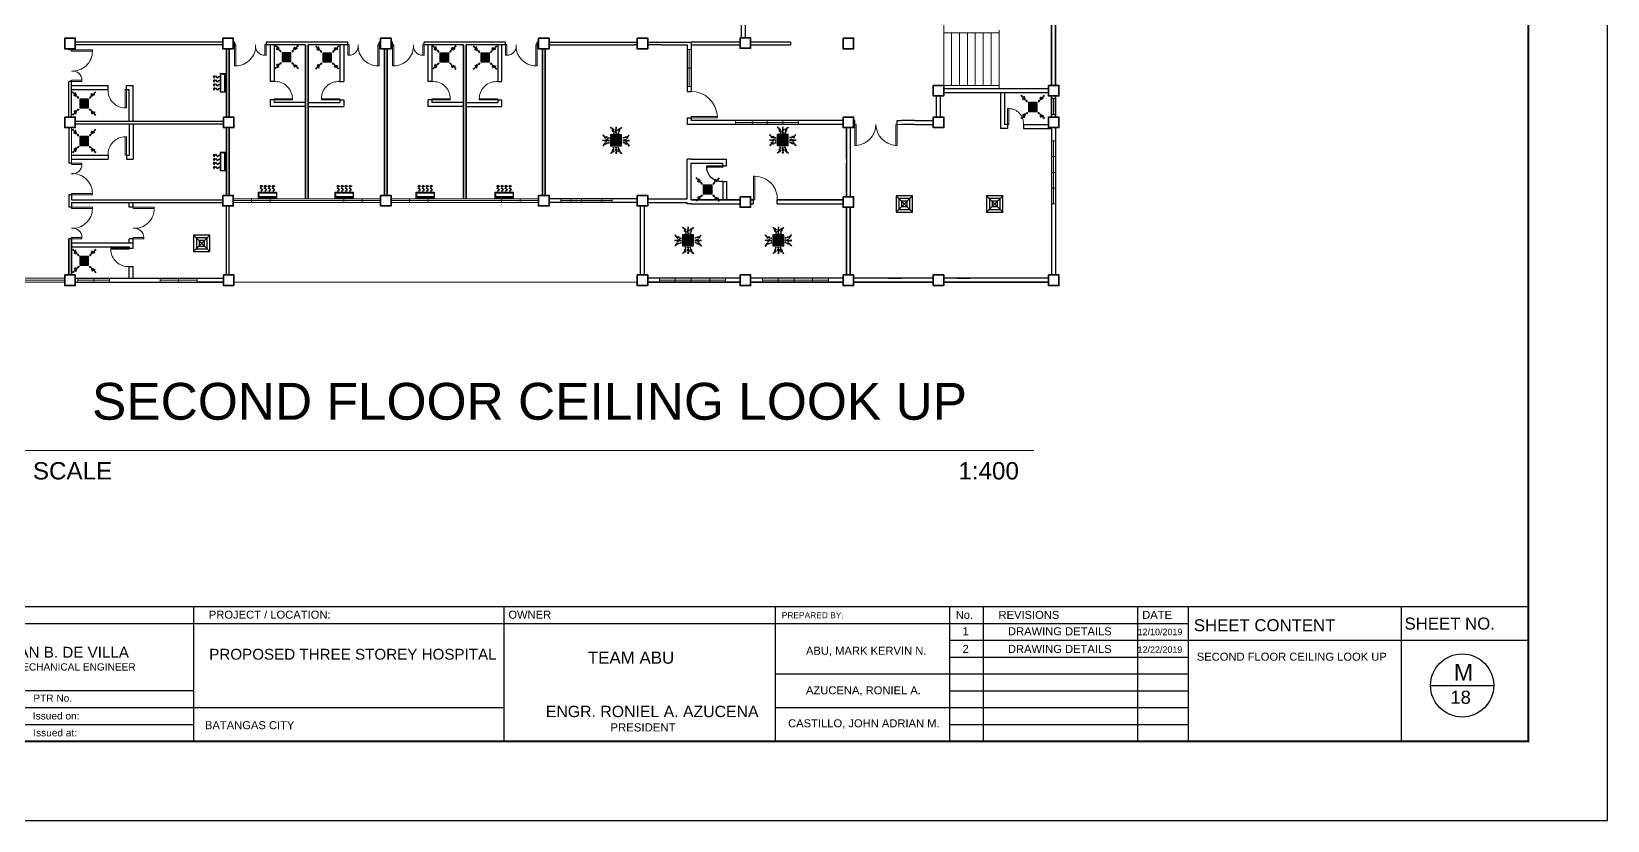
# Model space of a CAD drawing. Header units: millimetres. Extents: x 150 to 360, y 293 to 443.
# Drawn here: x 189.4 to 249.3, y 292.5 to 322.5 of the extents above; entities that cross this region are included whole.
import ezdxf

# ---------------------------------------------------------------- set-up
doc = ezdxf.new("R2010")
doc.units = ezdxf.units.MM
doc.header["$MEASUREMENT"] = 0
for name, color, linetype in [('AIR', 7, 'Continuous'), ('diffuser', 7, 'Continuous'), ('Legends', 7, 'Continuous'), ('template', 7, 'Continuous')]:
    doc.layers.add(name, color=color, linetype=linetype)
doc.styles.add('arial', font='arial.ttf')
doc.styles.get("Standard").update_dxf_attribs({"font": 'arial.ttf'})

# ---------------------------------------------------------------- blocks, each defined once
blk = doc.blocks.new('door-.60m')
at = {"color": 8, "ltscale": 0.03}
blk.add_lwpolyline([(0, 0), (0.05, 0), (0.05, 0.6), (0, 0.6)], close=True, dxfattribs=at)
blk.add_arc((0.05, 0.048), 0.552, 355.02089, 90, dxfattribs=at)
blk = doc.blocks.new('GRILL-C-IN')
at = {"layer": 'AIR', "ltscale": 3}
for p, q in [((-0.623, 0.601), (-0.674, 0.651)), ((-0.601, 0.623), (-0.651, 0.674)), ((-0.637, 0.637), (-0.3, 0.3)), ((0.637, 0.637), (0.3, 0.3)), ((0.601, 0.623), (0.651, 0.674)), ((0.623, 0.601), (0.674, 0.651)), ((-0.623, -0.601), (-0.674, -0.651)), ((-0.601, -0.623), (-0.651, -0.674)), ((-0.637, -0.637), (-0.3, -0.3)), ((0.637, -0.637), (0.3, -0.3)), ((0.601, -0.623), (0.651, -0.674)), ((0.623, -0.601), (0.674, -0.651))]:
    blk.add_line(p, q, dxfattribs=at)
at = {"layer": 'AIR'}
for p, q in [((-0.188, 0.187), (0.187, -0.188)), ((0.187, 0.187), (-0.188, -0.188))]:
    blk.add_line(p, q, dxfattribs=at)
at = {"layer": 'AIR', "ltscale": 3}
for points in [[(-0.362, 0.393), (-0.393, 0.362), (-0.3, 0.3)], [(0.393, 0.362), (0.362, 0.393), (0.3, 0.3)], [(-0.362, -0.393), (-0.393, -0.362), (-0.3, -0.3)], [(0.393, -0.362), (0.362, -0.393), (0.3, -0.3)]]:
    blk.add_lwpolyline(points, close=True, dxfattribs=at)
at = {"layer": 'AIR'}
for points in [[(-0.25, -0.25), (0.25, -0.25), (0.25, 0.25), (-0.25, 0.25)], [(-0.188, -0.188), (0.187, -0.188), (0.187, 0.187), (-0.188, 0.187)], [(-0.125, -0.125), (0.125, -0.125), (0.125, 0.125), (-0.125, 0.125)], [(-0.062, -0.062), (0.062, -0.062), (0.062, 0.062), (-0.062, 0.062)]]:
    blk.add_lwpolyline(points, close=True, dxfattribs=at)
at = {"layer": 'AIR', "ltscale": 3}
for points in [[(-0.441, 0.441), (-0.512, 0.404), (-0.432, 0.514), (-0.568, 0.43), (-0.477, 0.6), (-0.561, 0.561)], [(0.441, 0.441), (0.404, 0.512), (0.514, 0.432), (0.43, 0.568), (0.6, 0.477), (0.561, 0.561)], [(-0.441, -0.441), (-0.512, -0.404), (-0.432, -0.514), (-0.568, -0.43), (-0.477, -0.6), (-0.561, -0.561)], [(0.441, -0.441), (0.404, -0.512), (0.514, -0.432), (0.43, -0.568), (0.6, -0.477), (0.561, -0.561)]]:
    blk.add_spline(points, degree=3, dxfattribs=at)
for points in [[(-0.3, 0.3), (-0.362, 0.393), (-0.393, 0.362)], [(0.3, 0.3), (0.393, 0.362), (0.362, 0.393)], [(-0.3, -0.3), (-0.362, -0.393), (-0.393, -0.362)], [(0.3, -0.3), (0.393, -0.362), (0.362, -0.393)]]:
    blk.add_solid(points, dxfattribs=at)
blk = doc.blocks.new('AC-S-12')
at = {"layer": 'diffuser'}
for p, q in [((-0.15, 0.15), (0.15, -0.15)), ((0.15, 0.15), (-0.15, -0.15)), ((-0.15, 0.15), (-0.15, -0.15)), ((0.15, 0.15), (-0.15, 0.15)), ((-0.1, 0.1), (-0.1, -0.1)), ((0.1, 0.1), (-0.1, 0.1)), ((-0.05, 0.05), (-0.05, -0.05)), ((0.05, 0.05), (-0.05, 0.05)), ((0.05, -0.05), (0.05, 0.05)), ((0.1, -0.1), (0.1, 0.1)), ((0.15, -0.15), (0.15, 0.15)), ((-0.15, -0.15), (0.15, -0.15)), ((-0.1, -0.1), (0.1, -0.1)), ((-0.05, -0.05), (0.05, -0.05))]:
    blk.add_line(p, q, dxfattribs=at)
for points in [[(-0.358, 0.358, 0, 0.0447, 0), (-0.295, 0.295, 0, 0, 0), (-0.15, 0.15, 0, 0, 0)], [(0.358, 0.358, 0, 0.0447, 0), (0.295, 0.295, 0, 0, 0), (0.15, 0.15, 0, 0, 0)], [(-0.358, -0.358, 0, 0.0447, 0), (-0.295, -0.295, 0, 0, 0), (-0.15, -0.15, 0, 0, 0)], [(0.358, -0.358, 0, 0.0447, 0), (0.295, -0.295, 0, 0, 0), (0.15, -0.15, 0, 0, 0)]]:
    blk.add_lwpolyline(points, format="xyseb", dxfattribs=at)
blk = doc.blocks.new('fcu')
at = {"layer": 'diffuser', "xscale": 2.052644456280903, "yscale": 2.052644456280903, "zscale": 2.052644456280903}
blk.add_blockref('AC-S-12', (0, 0), dxfattribs=at)
blk = doc.blocks.new('FCU-13000P (CASSETTE SPLIT)')
at = {"layer": 'AIR', "ltscale": 3}
for p, q in [((-0.52, 0), (-1, 0)), ((-0.56, 0.19), (-0.49, 0.19)), ((-0.56, 0.16), (-0.49, 0.16)), ((-0.56, 0.02), (-0.49, 0.02)), ((-0.19, 0.56), (-0.19, 0.49)), ((-0.16, 0.56), (-0.16, 0.49)), ((-0.02, 0.56), (-0.02, 0.49)), ((0, 0.52), (0, 1)), ((0.02, 0.56), (0.02, 0.49)), ((0.16, 0.56), (0.16, 0.49)), ((0.19, 0.56), (0.19, 0.49)), ((0.56, 0.19), (0.49, 0.19)), ((0.56, 0.16), (0.49, 0.16)), ((0.56, 0.02), (0.49, 0.02)), ((0.52, 0), (1, 0)), ((-0.56, -0.02), (-0.49, -0.02)), ((-0.56, -0.16), (-0.49, -0.16)), ((-0.56, -0.19), (-0.49, -0.19)), ((-0.19, -0.56), (-0.19, -0.49)), ((-0.16, -0.56), (-0.16, -0.49)), ((-0.02, -0.56), (-0.02, -0.49)), ((0, -0.52), (0, -1)), ((0.02, -0.56), (0.02, -0.49)), ((0.16, -0.56), (0.16, -0.49)), ((0.19, -0.56), (0.19, -0.49)), ((0.56, -0.02), (0.49, -0.02)), ((0.56, -0.16), (0.49, -0.16)), ((0.56, -0.19), (0.49, -0.19))]:
    blk.add_line(p, q, dxfattribs=at)
at = {"layer": 'AIR'}
for p, q in [((0.3, -0.3), (-0.3, 0.3)), ((0.3, 0.3), (-0.3, -0.3))]:
    blk.add_line(p, q, dxfattribs=at)
at = {"layer": 'AIR', "ltscale": 3}
for points in [[(-0.89, 0.02), (-0.89, -0.02), (-1, 0)], [(-0.89, 0.34), (-0.93, 0.31), (-0.97, 0.42)], [(-0.34, 0.89), (-0.31, 0.93), (-0.42, 0.97)], [(-0.02, 0.89), (0.02, 0.89), (0, 1)], [(0.34, 0.89), (0.31, 0.93), (0.42, 0.97)], [(0.89, 0.34), (0.93, 0.31), (0.97, 0.42)], [(0.89, 0.02), (0.89, -0.02), (1, 0)], [(-0.89, -0.34), (-0.93, -0.31), (-0.97, -0.42)], [(-0.34, -0.89), (-0.31, -0.93), (-0.42, -0.97)], [(-0.02, -0.89), (0.02, -0.89), (0, -1)], [(0.34, -0.89), (0.31, -0.93), (0.42, -0.97)], [(0.89, -0.34), (0.93, -0.31), (0.97, -0.42)]]:
    blk.add_lwpolyline(points, close=True, dxfattribs=at)
at = {"layer": 'AIR'}
for points in [[(-0.91, 0.32, 0.171809), (-0.56, 0.18), (-0.52, 0.18)], [(-0.32, 0.91, -0.171809), (-0.18, 0.56), (-0.18, 0.52)], [(0.32, 0.91, 0.171809), (0.18, 0.56), (0.18, 0.52)], [(0.91, 0.32, -0.171809), (0.56, 0.18), (0.52, 0.18)], [(-0.91, -0.32, -0.171809), (-0.56, -0.18), (-0.52, -0.18)], [(-0.32, -0.91, 0.171809), (-0.18, -0.56), (-0.18, -0.52)], [(0.32, -0.91, -0.171809), (0.18, -0.56), (0.18, -0.52)], [(0.91, -0.32, 0.171809), (0.56, -0.18), (0.52, -0.18)]]:
    blk.add_lwpolyline(points, format="xyb", dxfattribs=at)
for points in [[(-0.41, -0.41), (0.41, -0.41), (0.41, 0.41), (-0.41, 0.41)], [(-0.37, 0.31), (-0.35, 0.31), (-0.35, -0.31), (-0.37, -0.31)], [(-0.31, 0.37), (0.31, 0.37), (0.31, 0.35), (-0.31, 0.35)], [(-0.26, -0.26), (0.26, -0.26), (0.26, 0.26), (-0.26, 0.26)], [(-0.21, -0.21), (0.21, -0.21), (0.21, 0.21), (-0.21, 0.21)], [(-0.16, -0.16), (0.16, -0.16), (0.16, 0.16), (-0.16, 0.16)], [(-0.11, -0.11), (0.11, -0.11), (0.11, 0.11), (-0.11, 0.11)], [(-0.06, -0.06), (0.06, -0.06), (0.06, 0.06), (-0.06, 0.06)], [(0.37, 0.31), (0.35, 0.31), (0.35, -0.31), (0.37, -0.31)], [(-0.31, -0.37), (0.31, -0.37), (0.31, -0.35), (-0.31, -0.35)]]:
    blk.add_lwpolyline(points, close=True, dxfattribs=at)
blk.add_lwpolyline([(-0.26, -0.31), (0.26, -0.31, 0.414214), (0.31, -0.26), (0.31, 0.26, 0.414214), (0.26, 0.31), (-0.26, 0.31, 0.414214), (-0.31, 0.26), (-0.31, -0.26, 0.414214)], format="xyb", close=True, dxfattribs=at)
at = {"layer": 'AIR', "ltscale": 3}
for points in [[(-0.84, 0.27), (-0.85, 0.23), (-0.88, 0.13), (-0.7, 0.42), (-0.9, 0), (-0.65, 0.36), (-0.68, 0.24), (-0.69, 0.2)], [(-0.27, 0.84), (-0.23, 0.85), (-0.13, 0.88), (-0.42, 0.7), (0, 0.9), (-0.36, 0.65), (-0.24, 0.68), (-0.2, 0.69)], [(0.27, 0.84), (0.23, 0.85), (0.13, 0.88), (0.42, 0.7), (0, 0.9), (0.36, 0.65), (0.24, 0.68), (0.2, 0.69)], [(0.84, 0.27), (0.85, 0.23), (0.88, 0.13), (0.7, 0.42), (0.9, 0), (0.65, 0.36), (0.68, 0.24), (0.69, 0.2)], [(-0.84, -0.27), (-0.85, -0.23), (-0.88, -0.13), (-0.7, -0.42), (-0.9, 0), (-0.65, -0.36), (-0.68, -0.24), (-0.69, -0.2)], [(-0.27, -0.84), (-0.23, -0.85), (-0.13, -0.88), (-0.42, -0.7), (0, -0.9), (-0.36, -0.65), (-0.24, -0.68), (-0.2, -0.69)], [(0.27, -0.84), (0.23, -0.85), (0.13, -0.88), (0.42, -0.7), (0, -0.9), (0.36, -0.65), (0.24, -0.68), (0.2, -0.69)], [(0.84, -0.27), (0.85, -0.23), (0.88, -0.13), (0.7, -0.42), (0.9, 0), (0.65, -0.36), (0.68, -0.24), (0.69, -0.2)]]:
    blk.add_open_spline(points, degree=3, knots=[0.0032834, 0.0032834, 0.0032834, 0.0032834, 0.0712567, 0.1924075, 0.3347111, 0.5062145, 0.5813292, 0.5813292, 0.5813292, 0.5813292], dxfattribs=at)
for points in [[(-0.8, 0), (-0.78, -0.08), (-0.75, 0.06), (-0.72, -0.1), (-0.66, 0.09), (-0.63, 0)], [(0, 0.8), (0.08, 0.78), (-0.06, 0.75), (0.1, 0.72), (-0.09, 0.66), (0, 0.63)], [(0.8, 0), (0.78, -0.08), (0.75, 0.06), (0.72, -0.1), (0.66, 0.09), (0.63, 0)], [(0, -0.8), (0.08, -0.78), (-0.06, -0.75), (0.1, -0.72), (-0.09, -0.66), (0, -0.63)]]:
    blk.add_spline(points, degree=3, dxfattribs=at)
for points in [[(-1, 0), (-0.89, 0.02), (-0.89, -0.02)], [(-0.97, 0.42), (-0.89, 0.34), (-0.93, 0.31)], [(-0.42, 0.97), (-0.34, 0.89), (-0.31, 0.93)], [(0, 1), (-0.02, 0.89), (0.02, 0.89)], [(0.42, 0.97), (0.34, 0.89), (0.31, 0.93)], [(0.97, 0.42), (0.89, 0.34), (0.93, 0.31)], [(1, 0), (0.89, 0.02), (0.89, -0.02)], [(-0.97, -0.42), (-0.89, -0.34), (-0.93, -0.31)], [(-0.42, -0.97), (-0.34, -0.89), (-0.31, -0.93)], [(0, -1), (-0.02, -0.89), (0.02, -0.89)], [(0.42, -0.97), (0.34, -0.89), (0.31, -0.93)], [(0.97, -0.42), (0.89, -0.34), (0.93, -0.31)]]:
    blk.add_solid(points, dxfattribs=at)
blk = doc.blocks.new('CARRIER-S30-32 (FCD)')
at = {"layer": 'AIR'}
for p, q in [((0.82, -0.05), (-0.83, -0.05)), ((0.82, -0.08), (-0.83, -0.08)), ((0.82, -0.1), (-0.83, -0.1)), ((0.82, -0.13), (-0.83, -0.13)), ((0.82, -0.15), (-0.83, -0.15)), ((-0.6, -0.03), (-0.6, -0.18)), ((-0.4, -0.03), (-0.4, -0.18)), ((-0.2, -0.03), (-0.2, -0.18)), ((0, -0.03), (0, -0.18)), ((0.2, -0.03), (0.2, -0.18)), ((0.4, -0.03), (0.4, -0.18)), ((0.6, -0.03), (0.6, -0.18))]:
    blk.add_line(p, q, dxfattribs=at)
for points in [[(-0.8, -0.62), (0.8, -0.62, 0.414214), (0.85, -0.57), (0.85, 0), (-0.85, 0), (-0.85, -0.57, 0.414214)], [(-0.8, -0.59), (0.8, -0.59, 0.414214), (0.82, -0.57), (0.82, -0.53), (-0.83, -0.53), (-0.83, -0.57, 0.414214)]]:
    blk.add_lwpolyline(points, format="xyb", close=True, dxfattribs=at)
for points in [[(-0.83, -0.03), (0.82, -0.03), (0.82, -0.18), (-0.83, -0.18)], [(-0.66, -1.13), (-0.56, -1.24), (-0.7, -1.18)], [(-0.46, -1.13), (-0.56, -1.24), (-0.43, -1.18)], [(-0.29, -1.13), (-0.19, -1.24), (-0.32, -1.18)], [(-0.09, -1.13), (-0.19, -1.24), (-0.05, -1.18)], [(0.09, -1.13), (0.19, -1.24), (0.05, -1.18)], [(0.29, -1.13), (0.19, -1.24), (0.32, -1.18)], [(0.46, -1.13), (0.56, -1.24), (0.43, -1.18)], [(0.66, -1.13), (0.56, -1.24), (0.7, -1.18)]]:
    blk.add_lwpolyline(points, close=True, dxfattribs=at)
for points in [[(-0.56, -0.68), (-0.56, -0.79), (-0.44, -0.84), (-0.67, -1), (-0.56, -1.04), (-0.56, -1.24)], [(-0.19, -0.68), (-0.19, -0.79), (-0.06, -0.84), (-0.29, -1), (-0.19, -1.04), (-0.19, -1.24)], [(0.19, -0.68), (0.19, -0.79), (0.31, -0.84), (0.08, -1), (0.19, -1.04), (0.19, -1.24)], [(0.56, -0.68), (0.56, -0.79), (0.69, -0.84), (0.46, -1), (0.56, -1.04), (0.56, -1.24)]]:
    blk.add_lwpolyline(points, dxfattribs=at)
for centre in [(-0.8, -0.29), (-0.8, -0.36)]:
    blk.add_circle(centre, 0.0187, dxfattribs=at)

msp = doc.modelspace()

# ---------------------------------------------------------------- linework, layer by layer
at = {"color": 8, "lineweight": 9}
for p, q in [((224.072, 322.456), (224.072, 324.856)), ((225.872, 322.456), (224.072, 322.456)), ((224.072, 322.456), (224.072, 320.456)), ((224.372, 322.456), (224.372, 320.456)), ((224.672, 322.456), (224.672, 320.456)), ((224.972, 322.456), (224.972, 320.456)), ((225.272, 322.456), (225.272, 320.456)), ((225.572, 322.456), (225.572, 320.456)), ((225.872, 322.456), (225.872, 320.456)), ((225.872, 322.456), (226.172, 322.456)), ((226.172, 322.456), (226.172, 322.556)), ((226.172, 322.456), (226.172, 320.456)), ((199.697, 322.004), (198.622, 322.004)), ((206.047, 321.735), (206.047, 321.735)), ((214.472, 321.817), (214.324, 321.817)), ((214.324, 321.817), (214.324, 320.417)), ((214.398, 321.817), (214.394, 320.416)), ((214.472, 321.117), (214.472, 321.817)), ((199.822, 320.554), (199.822, 321.054)), ((199.922, 320.554), (199.922, 321.054)), ((205.822, 320.554), (205.822, 321.054)), ((205.922, 320.554), (205.922, 321.054)), ((214.472, 321.117), (214.324, 321.117)), ((214.324, 320.417), (214.47, 320.416)), ((226.172, 320.456), (224.072, 320.456)), ((224.072, 320.331), (224.072, 320.456)), ((226.172, 320.331), (226.172, 320.456)), ((205.922, 320.254), (205.922, 318.154)), ((227.647, 320.175), (227.147, 320.175)), ((228.322, 319.955), (228.172, 319.955)), ((228.172, 319.955), (228.172, 319.355)), ((228.247, 319.955), (228.247, 319.355)), ((228.322, 319.655), (228.322, 319.955)), ((190.822, 319.304), (190.822, 319.254)), ((190.922, 319.354), (190.922, 319.254)), ((224.072, 319.254), (224.072, 319.129)), ((228.172, 319.355), (228.322, 319.355)), ((192.372, 319.104), (191.872, 319.104)), ((192.372, 319.004), (191.872, 319.004)), ((216.159, 318.979), (216.159, 319.129)), ((216.159, 319.129), (218.559, 319.129)), ((218.559, 319.054), (216.159, 319.054)), ((217.359, 318.979), (216.159, 318.979)), ((216.797, 318.979), (216.797, 319.129)), ((217.359, 318.979), (217.359, 319.129)), ((217.359, 318.979), (218.559, 318.979)), ((217.959, 318.979), (217.959, 319.129)), ((218.559, 319.129), (218.559, 318.979)), ((220.522, 318.854), (220.522, 318.829)), ((228.322, 318.854), (228.322, 318.354)), ((228.322, 318.354), (228.172, 318.354)), ((228.172, 318.354), (228.172, 315.954)), ((228.247, 318.354), (228.247, 315.954)), ((228.322, 317.154), (228.322, 318.354)), ((208.922, 317.879), (208.922, 317.504)), ((208.922, 317.504), (208.922, 316.279)), ((228.322, 317.754), (228.172, 317.754)), ((220.372, 317.129), (220.372, 317.279)), ((228.322, 317.154), (228.172, 317.154)), ((228.322, 315.954), (228.322, 317.154)), ((214.472, 316.254), (214.472, 316.754)), ((228.322, 316.554), (228.172, 316.554)), ((190.822, 315.829), (190.822, 315.879)), ((197.072, 316.154), (199.822, 316.154)), ((197.072, 316.154), (197.072, 316.004)), ((198.472, 316.079), (197.072, 316.079)), ((197.072, 316.004), (199.922, 316.004)), ((197.772, 316.154), (197.772, 316.004)), ((198.472, 316.004), (198.472, 316.154)), ((198.472, 316.079), (201.272, 316.079)), ((199.822, 316.154), (199.922, 316.154)), ((199.822, 316.004), (202.672, 316.004)), ((199.922, 316.154), (202.672, 316.154)), ((201.272, 316.154), (201.272, 316.004)), ((202.672, 316.079), (201.272, 316.079)), ((201.972, 316.154), (201.972, 316.004)), ((202.672, 316.004), (202.672, 316.154)), ((203.072, 316.154), (205.822, 316.154)), ((203.072, 316.154), (203.072, 316.004)), ((204.472, 316.079), (203.072, 316.079)), ((203.072, 316.004), (205.922, 316.004)), ((203.772, 316.154), (203.772, 316.004)), ((204.472, 316.004), (204.472, 316.154)), ((204.472, 316.079), (207.272, 316.079)), ((205.822, 316.154), (205.922, 316.154)), ((208.672, 316.154), (205.922, 316.154)), ((208.672, 316.004), (205.922, 316.004)), ((207.272, 316.154), (207.272, 316.004)), ((208.672, 316.079), (207.272, 316.079)), ((207.972, 316.154), (207.972, 316.004)), ((208.672, 316.004), (208.672, 316.154)), ((209.522, 316.154), (209.072, 316.154)), ((209.072, 316.004), (209.522, 316.004)), ((209.522, 316.154), (209.522, 316.004)), ((211.472, 316.079), (209.522, 316.079)), ((209.522, 316.004), (211.422, 316.004)), ((209.522, 316.004), (209.912, 316.004)), ((209.912, 316.004), (209.912, 316.154)), ((209.912, 316.154), (210.302, 316.154)), ((210.302, 316.154), (210.302, 316.004)), ((210.302, 316.004), (210.692, 316.004)), ((211.082, 316.154), (211.082, 316.004)), ((211.082, 316.004), (211.472, 316.004)), ((212.022, 316.154), (211.422, 316.154)), ((211.422, 316.004), (212.172, 316.004)), ((211.472, 316.004), (211.472, 316.154)), ((228.172, 315.954), (228.322, 315.954)), ((190.672, 313.129), (187.972, 313.129)), ((187.972, 313.054), (190.672, 313.054)), ((187.972, 312.979), (190.672, 312.979)), ((191.072, 313.129), (191.172, 313.129)), ((191.172, 313.129), (191.172, 312.979)), ((192.372, 313.054), (191.172, 313.054)), ((191.172, 312.979), (191.772, 312.979)), ((191.772, 312.979), (191.772, 313.129)), ((191.772, 312.979), (192.372, 312.979)), ((192.372, 313.129), (191.872, 313.129)), ((192.372, 312.979), (192.372, 313.129)), ((194.297, 313.129), (194.297, 312.979)), ((195.697, 313.054), (194.297, 313.054)), ((194.997, 313.129), (194.997, 312.979)), ((195.697, 312.979), (195.697, 313.129)), ((212.422, 312.979), (197.097, 312.979)), ((213.272, 312.979), (213.272, 313.129)), ((215.778, 313.054), (213.272, 313.054)), ((214.472, 312.979), (213.272, 312.979)), ((213.872, 312.979), (213.872, 313.129)), ((214.472, 313.129), (214.472, 312.979)), ((214.578, 313.129), (215.778, 313.129)), ((215.178, 313.129), (215.178, 312.979)), ((215.778, 313.129), (215.778, 312.979)), ((217.184, 312.979), (217.184, 313.129)), ((219.691, 313.054), (217.184, 313.054)), ((218.384, 312.979), (217.184, 312.979)), ((217.784, 312.979), (217.784, 313.129)), ((218.384, 313.129), (218.384, 312.979)), ((218.491, 313.129), (219.691, 313.129)), ((219.091, 313.129), (219.091, 312.979)), ((219.691, 313.129), (219.691, 312.979)), ((220.647, 313.129), (221.372, 313.129)), ((221.372, 313.129), (221.972, 313.129)), ((222.972, 313.129), (222.472, 313.129)), ((222.972, 313.129), (223.672, 313.129)), ((224.072, 313.129), (224.572, 313.129)), ((225.572, 313.129), (225.072, 313.129)), ((225.572, 313.129), (226.572, 313.129)), ((226.572, 313.129), (227.172, 313.129)), ((227.172, 313.129), (228.047, 313.129))]:
    msp.add_line(p, q, dxfattribs=at)
at = {"color": 8, "lineweight": 25}
for p, q in [((228.172, 324.856), (228.172, 320.456)), ((228.322, 324.856), (228.322, 320.456)), ((228.172, 320.456), (228.172, 323.729)), ((228.322, 320.456), (228.322, 323.729)), ((216.384, 322.27), (216.384, 322.814)), ((216.534, 322.27), (216.534, 322.864)), ((190.822, 321.804), (190.822, 321.854)), ((190.922, 321.804), (190.822, 321.804)), ((190.922, 321.854), (190.922, 321.804)), ((196.672, 322.104), (191.072, 322.104)), ((196.672, 322.004), (191.072, 322.004)), ((196.822, 319.256), (196.822, 321.854)), ((196.822, 321.854), (196.822, 319.256)), ((196.922, 319.256), (196.922, 321.854)), ((196.922, 321.854), (196.922, 319.256)), ((197.122, 322.104), (197.072, 322.104)), ((197.072, 322.104), (197.122, 322.104)), ((197.172, 322.004), (197.072, 322.004)), ((197.122, 322.104), (197.122, 322.004)), ((199.822, 322.004), (198.272, 322.004)), ((201.422, 322.104), (198.322, 322.104)), ((198.322, 322.104), (198.322, 322.004)), ((199.822, 316.154), (199.822, 322.004)), ((199.822, 322.004), (199.822, 316.154)), ((199.922, 316.154), (199.922, 322.004)), ((199.922, 322.004), (199.922, 316.154)), ((201.472, 322.004), (199.922, 322.004)), ((201.422, 322.004), (201.422, 322.104)), ((202.672, 322.004), (202.572, 322.004)), ((202.672, 322.104), (202.622, 322.104)), ((202.622, 322.004), (202.622, 322.104)), ((202.822, 316.279), (202.822, 321.854)), ((202.822, 321.854), (202.822, 316.279)), ((202.922, 316.279), (202.922, 321.854)), ((202.922, 321.854), (202.922, 316.279)), ((203.122, 322.104), (203.072, 322.104)), ((203.172, 322.004), (203.072, 322.004)), ((203.122, 322.004), (203.122, 322.104)), ((205.822, 322.004), (204.272, 322.004)), ((205.922, 322.104), (204.322, 322.104)), ((204.322, 322.004), (204.322, 322.104)), ((207.422, 322.104), (205.822, 322.104)), ((205.822, 316.154), (205.822, 322.004)), ((205.822, 322.004), (205.822, 316.154)), ((205.922, 316.154), (205.922, 322.004)), ((205.922, 322.004), (205.922, 316.154)), ((207.472, 322.004), (205.922, 322.004)), ((207.422, 322.004), (207.422, 322.104)), ((208.672, 322.004), (208.572, 322.004)), ((208.672, 322.104), (208.622, 322.104)), ((208.622, 322.004), (208.622, 322.104)), ((208.822, 316.279), (208.822, 321.854)), ((208.822, 321.854), (208.822, 316.279)), ((208.922, 321.854), (208.922, 318.879)), ((208.922, 316.279), (208.922, 321.854)), ((208.922, 321.854), (208.922, 316.279)), ((209.072, 322.104), (212.022, 322.104)), ((209.072, 322.004), (212.322, 322.004)), ((212.022, 322.104), (212.422, 322.104)), ((212.422, 322.004), (212.322, 322.004)), ((212.822, 322.104), (214.322, 322.104)), ((213.347, 322.004), (212.822, 322.004)), ((213.347, 322.004), (214.322, 322.004)), ((214.322, 322.104), (214.472, 322.104)), ((214.322, 322.004), (214.322, 320.229)), ((214.472, 322.104), (214.472, 320.229)), ((216.334, 322.104), (214.472, 322.104)), ((214.472, 322.004), (216.334, 322.004)), ((218.247, 322.104), (216.734, 322.104)), ((216.734, 322.004), (218.247, 322.004)), ((218.247, 322.104), (218.247, 322.004)), ((199.822, 319.619), (199.822, 321.569)), ((190.822, 319.254), (190.822, 320.604)), ((190.922, 320.604), (190.822, 320.604)), ((190.822, 319.254), (190.822, 320.604)), ((190.922, 319.254), (190.922, 320.654)), ((208.922, 320.254), (208.922, 318.154)), ((214.322, 320.229), (214.472, 320.229)), ((223.797, 319.254), (223.797, 320.056)), ((223.947, 319.254), (223.947, 320.056)), ((228.047, 320.331), (224.072, 320.331)), ((228.047, 320.181), (224.072, 320.181)), ((226.247, 318.825), (226.247, 320.175)), ((226.397, 318.975), (226.397, 320.175)), ((228.172, 320.056), (228.172, 319.254)), ((228.172, 319.254), (228.172, 320.056)), ((228.322, 320.056), (228.322, 319.254)), ((228.322, 319.254), (228.322, 320.056)), ((214.322, 319.229), (214.322, 319.129)), ((214.322, 319.229), (214.472, 319.229)), ((214.472, 319.229), (214.472, 319.138)), ((190.822, 318.854), (190.822, 317.504)), ((191.072, 319.104), (196.697, 319.104)), ((191.072, 319.004), (196.697, 319.004)), ((196.822, 316.279), (196.822, 318.856)), ((196.822, 318.856), (196.822, 316.279)), ((196.922, 316.279), (196.922, 318.856)), ((196.922, 318.856), (196.922, 316.279)), ((214.322, 319.129), (214.322, 318.979)), ((214.472, 318.979), (214.322, 318.979)), ((214.472, 319.138), (214.472, 319.129)), ((220.247, 319.129), (214.472, 319.129)), ((220.247, 318.979), (214.472, 318.979)), ((220.372, 318.854), (220.372, 317.279)), ((220.372, 317.654), (220.372, 318.829)), ((220.522, 318.854), (220.522, 317.279)), ((220.522, 318.829), (220.522, 316.229)), ((220.697, 319.129), (220.647, 319.129)), ((220.647, 318.979), (220.697, 318.979)), ((220.697, 318.979), (220.697, 319.129)), ((222.297, 319.129), (222.472, 319.129)), ((222.297, 318.979), (222.297, 319.129)), ((222.972, 319.129), (222.472, 319.129)), ((222.972, 318.979), (222.472, 318.979)), ((222.972, 319.129), (223.672, 319.129)), ((222.972, 318.979), (223.672, 318.979)), ((228.172, 318.854), (228.172, 313.254)), ((228.172, 318.854), (228.172, 313.254)), ((228.322, 318.854), (228.322, 313.254)), ((190.922, 317.504), (190.822, 317.504)), ((214.322, 316.154), (214.322, 317.654)), ((214.472, 317.654), (214.322, 317.654)), ((214.472, 316.104), (214.472, 317.504)), ((220.372, 316.229), (220.372, 317.504)), ((220.372, 317.279), (220.372, 316.229)), ((220.522, 317.279), (220.522, 316.229)), ((190.822, 316.304), (190.822, 316.054)), ((190.922, 316.304), (190.822, 316.304)), ((190.922, 316.354), (190.922, 316.104)), ((190.822, 316.054), (190.822, 315.829)), ((190.922, 315.829), (190.822, 315.829)), ((190.922, 316.104), (196.672, 316.104)), ((190.922, 316.004), (190.922, 315.779)), ((190.922, 316.004), (196.672, 316.004)), ((196.822, 313.256), (196.822, 315.879)), ((196.922, 313.256), (196.922, 315.879)), ((212.422, 316.154), (209.072, 316.154)), ((212.422, 316.004), (209.072, 316.004)), ((212.547, 313.254), (212.547, 315.879)), ((212.697, 313.254), (212.697, 315.879)), ((212.822, 316.154), (214.322, 316.154)), ((212.822, 316.004), (214.322, 316.004)), ((214.322, 315.954), (214.322, 316.004)), ((214.472, 315.954), (214.322, 315.954)), ((214.472, 316.104), (216.334, 316.104)), ((216.334, 316.104), (214.472, 316.104)), ((214.472, 315.954), (216.334, 315.954)), ((216.734, 316.104), (216.847, 316.104)), ((216.847, 316.104), (216.734, 316.104)), ((216.734, 315.954), (216.847, 315.954)), ((216.847, 315.954), (216.847, 316.104)), ((217.747, 316.104), (219.022, 316.104)), ((217.747, 315.954), (217.747, 316.104)), ((220.247, 316.104), (217.747, 316.104)), ((217.747, 315.954), (220.247, 315.954)), ((219.022, 316.104), (220.247, 316.104)), ((220.372, 315.829), (220.372, 313.254)), ((220.372, 313.254), (220.372, 315.829)), ((220.522, 315.829), (220.522, 313.254)), ((220.522, 313.254), (220.522, 315.829)), ((220.372, 315.129), (220.372, 313.254)), ((190.822, 314.629), (190.822, 313.254)), ((190.822, 313.279), (190.822, 314.629)), ((190.922, 314.629), (190.822, 314.629)), ((190.822, 313.279), (190.822, 314.629)), ((190.922, 314.679), (190.922, 313.254)), ((190.922, 313.279), (190.922, 314.679)), ((191.072, 313.129), (196.697, 313.129)), ((191.072, 312.979), (196.697, 312.979)), ((196.697, 312.979), (195.697, 312.979)), ((216.334, 313.129), (212.822, 313.129)), ((216.334, 312.979), (212.822, 312.979)), ((212.822, 312.979), (216.334, 312.979)), ((216.334, 312.979), (214.322, 312.979)), ((216.334, 313.129), (214.472, 313.129)), ((220.247, 313.129), (216.734, 313.129)), ((220.247, 313.129), (216.734, 313.129)), ((220.247, 312.979), (216.734, 312.979)), ((220.247, 312.979), (216.734, 312.979)), ((216.734, 312.979), (220.247, 312.979)), ((223.672, 313.129), (220.647, 313.129)), ((223.672, 312.979), (220.647, 312.979)), ((220.647, 312.979), (223.672, 312.979)), ((221.972, 313.129), (222.472, 313.129)), ((228.047, 313.129), (224.072, 313.129)), ((228.047, 312.979), (224.072, 312.979)), ((224.072, 312.979), (228.047, 312.979)), ((224.572, 313.129), (225.072, 313.129))]:
    msp.add_line(p, q, dxfattribs=at)
at = {"color": 8, "lineweight": 25, "ltscale": 0.3}
for p, q in [((198.472, 322.004), (198.472, 320.604)), ((198.622, 322.004), (198.622, 320.604)), ((201.122, 322.004), (201.122, 320.604)), ((201.272, 322.004), (201.272, 320.604)), ((204.472, 322.004), (204.472, 320.604)), ((204.622, 322.004), (204.622, 320.604)), ((207.122, 322.004), (207.122, 320.604)), ((207.272, 322.004), (207.272, 320.604)), ((190.922, 320.454), (192.322, 320.454)), ((192.322, 320.304), (192.322, 320.454)), ((193.022, 320.454), (193.272, 320.454)), ((193.022, 320.304), (193.022, 320.454)), ((193.272, 319.104), (193.272, 320.454)), ((198.622, 320.604), (198.472, 320.604)), ((201.122, 320.604), (201.272, 320.604)), ((204.622, 320.604), (204.472, 320.604)), ((207.122, 320.604), (207.272, 320.604)), ((190.922, 320.304), (192.322, 320.304)), ((193.022, 320.304), (193.122, 320.304)), ((193.122, 319.104), (193.122, 320.304)), ((198.472, 319.904), (198.472, 319.654)), ((198.622, 319.904), (198.472, 319.904)), ((199.822, 319.804), (198.622, 319.804)), ((199.922, 319.804), (201.122, 319.804)), ((201.122, 319.904), (201.122, 319.804)), ((201.122, 319.904), (201.272, 319.904)), ((201.272, 319.904), (201.272, 319.654)), ((204.472, 319.904), (204.472, 319.654)), ((204.622, 319.904), (204.472, 319.904)), ((204.622, 319.904), (204.622, 319.804)), ((205.822, 319.804), (204.622, 319.804)), ((205.922, 319.804), (207.122, 319.804)), ((207.122, 319.904), (207.122, 319.804)), ((207.122, 319.904), (207.272, 319.904)), ((207.272, 319.904), (207.272, 319.654)), ((199.822, 319.654), (198.472, 319.654)), ((199.922, 319.654), (201.272, 319.654)), ((205.822, 319.654), (204.472, 319.654)), ((205.922, 319.654), (207.272, 319.654)), ((193.122, 319.004), (193.122, 317.804)), ((193.272, 319.004), (193.272, 317.654)), ((190.922, 317.804), (192.322, 317.804)), ((190.922, 317.654), (192.322, 317.654)), ((192.322, 317.804), (192.322, 317.654)), ((193.022, 317.804), (193.122, 317.804)), ((193.022, 317.804), (193.022, 317.654)), ((193.022, 317.654), (193.272, 317.654)), ((190.922, 314.479), (193.272, 314.479)), ((193.022, 314.479), (193.272, 314.479)), ((193.272, 314.279), (193.272, 314.479)), ((190.922, 314.329), (193.122, 314.329)), ((193.022, 314.329), (193.122, 314.329)), ((193.122, 314.279), (193.122, 314.329)), ((193.122, 313.129), (193.122, 313.579)), ((193.272, 313.129), (193.272, 313.579))]:
    msp.add_line(p, q, dxfattribs=at)
at = {"color": 8, "lineweight": 13, "ltscale": 0.3}
msp.add_line((198.622, 319.904), (198.622, 319.804), dxfattribs=at)
at = {"color": 8, "lineweight": 13}
for p, q in [((214.472, 319.279), (214.472, 319.229)), ((215.472, 319.279), (214.472, 319.279)), ((214.472, 319.279), (214.472, 319.229)), ((214.472, 319.229), (215.472, 319.229)), ((215.472, 319.229), (215.472, 319.279)), ((190.922, 318.854), (190.922, 317.454)), ((220.697, 318.979), (220.747, 318.979)), ((220.747, 318.979), (220.697, 318.979)), ((220.697, 318.979), (220.697, 318.179)), ((220.747, 318.179), (220.747, 318.979)), ((222.247, 318.179), (222.247, 318.979)), ((222.247, 318.979), (222.297, 318.979)), ((222.247, 318.979), (222.472, 318.979)), ((222.297, 318.979), (222.297, 318.179)), ((220.697, 318.179), (220.747, 318.179)), ((222.297, 318.179), (222.247, 318.179)), ((190.922, 315.879), (190.922, 315.829))]:
    msp.add_line(p, q, dxfattribs=at)
at = {"color": 8, "lineweight": 25, "ltscale": 0.4}
for p, q in [((226.497, 318.825), (226.247, 318.825)), ((226.497, 318.975), (226.397, 318.975)), ((226.497, 318.975), (226.497, 318.825)), ((227.097, 318.975), (227.097, 318.825)), ((227.097, 318.975), (228.047, 318.975)), ((227.097, 318.825), (228.172, 318.825)), ((214.472, 317.654), (215.822, 317.654)), ((214.472, 317.504), (215.672, 317.504)), ((214.472, 317.504), (215.672, 317.504)), ((215.672, 317.404), (215.672, 317.504)), ((215.672, 317.404), (215.822, 317.404)), ((215.822, 317.404), (215.822, 317.654)), ((215.672, 316.804), (215.822, 316.804)), ((215.672, 316.804), (215.672, 316.104)), ((215.822, 316.804), (215.822, 316.104))]:
    msp.add_line(p, q, dxfattribs=at)
at = {"color": 8, "linetype": 'Continuous', "lineweight": 25}
for p, q in [((193.122, 315.829), (193.122, 316.004)), ((193.272, 315.829), (193.122, 315.829)), ((193.272, 315.829), (193.272, 316.004)), ((193.122, 314.479), (193.122, 314.629)), ((193.272, 314.629), (193.122, 314.629)), ((193.272, 314.479), (193.272, 314.629)), ((193.122, 314.329), (193.122, 314.279)), ((193.122, 314.279), (193.272, 314.279)), ((193.122, 313.579), (193.272, 313.579))]:
    msp.add_line(p, q, dxfattribs=at)
at = {"color": 0, "linetype": 'ByBlock', "lineweight": 9}
for p, q in [((189.528, 306.582), (184.184, 306.582)), ((227.498, 306.582), (189.528, 306.582))]:
    msp.add_line(p, q, dxfattribs=at)
at = {"color": 8, "lineweight": 35}
for points in [[(190.672, 322.254), (191.072, 322.254), (191.072, 321.854), (190.672, 321.854)], [(196.672, 322.254), (197.072, 322.254), (197.072, 321.854), (196.672, 321.854)], [(202.672, 322.254), (203.072, 322.254), (203.072, 321.854), (202.672, 321.854)], [(208.672, 322.254), (209.072, 322.254), (209.072, 321.854), (208.672, 321.854)], [(212.422, 322.254), (212.822, 322.254), (212.822, 321.854), (212.422, 321.854)], [(216.334, 322.27), (216.734, 322.27), (216.734, 321.87), (216.334, 321.87)], [(220.247, 322.254), (220.647, 322.254), (220.647, 321.854), (220.247, 321.854)], [(223.672, 320.456), (224.072, 320.456), (224.072, 320.056), (223.672, 320.056)], [(228.047, 320.456), (228.447, 320.456), (228.447, 320.056), (228.047, 320.056)], [(190.672, 319.254), (191.072, 319.254), (191.072, 318.854), (190.672, 318.854)], [(196.697, 319.256), (197.097, 319.256), (197.097, 318.856), (196.697, 318.856)], [(220.247, 319.254), (220.647, 319.254), (220.647, 318.854), (220.247, 318.854)], [(223.672, 319.254), (224.072, 319.254), (224.072, 318.854), (223.672, 318.854)], [(228.047, 319.254), (228.447, 319.254), (228.447, 318.854), (228.047, 318.854)], [(196.672, 316.279), (197.072, 316.279), (197.072, 315.879), (196.672, 315.879)], [(202.672, 316.279), (203.072, 316.279), (203.072, 315.879), (202.672, 315.879)], [(208.672, 316.279), (209.072, 316.279), (209.072, 315.879), (208.672, 315.879)], [(212.422, 316.279), (212.822, 316.279), (212.822, 315.879), (212.422, 315.879)], [(216.334, 316.229), (216.734, 316.229), (216.734, 315.829), (216.334, 315.829)], [(220.247, 316.229), (220.647, 316.229), (220.647, 315.829), (220.247, 315.829)], [(190.672, 313.254), (191.072, 313.254), (191.072, 312.854), (190.672, 312.854)], [(196.697, 313.256), (197.097, 313.256), (197.097, 312.856), (196.697, 312.856)], [(212.422, 313.254), (212.822, 313.254), (212.822, 312.854), (212.422, 312.854)], [(216.334, 313.254), (216.734, 313.254), (216.734, 312.854), (216.334, 312.854)], [(220.247, 313.254), (220.647, 313.254), (220.647, 312.854), (220.247, 312.854)], [(223.672, 313.254), (224.072, 313.254), (224.072, 312.854), (223.672, 312.854)], [(228.047, 313.254), (228.447, 313.254), (228.447, 312.854), (228.047, 312.854)]]:
    msp.add_lwpolyline(points, close=True, dxfattribs=at)
at = {"color": 8, "lineweight": 13, "ltscale": 0.03}
for points in [[(190.922, 321.754), (190.922, 321.804), (191.722, 321.804), (191.722, 321.754)], [(197.172, 322.004), (197.122, 322.004), (197.122, 321.204), (197.172, 321.204)], [(198.322, 322.004), (198.272, 322.004), (198.272, 321.604), (198.322, 321.604)], [(201.422, 322.004), (201.472, 322.004), (201.472, 321.604), (201.422, 321.604)], [(202.572, 322.004), (202.622, 322.004), (202.622, 321.204), (202.572, 321.204)], [(203.172, 322.004), (203.122, 322.004), (203.122, 321.204), (203.172, 321.204)], [(204.322, 322.004), (204.272, 322.004), (204.272, 321.604), (204.322, 321.604)], [(207.422, 322.004), (207.472, 322.004), (207.472, 321.604), (207.422, 321.604)], [(208.572, 322.004), (208.622, 322.004), (208.622, 321.204), (208.572, 321.204)], [(190.922, 320.604), (190.922, 320.654), (191.322, 320.654), (191.322, 320.604)], [(193.022, 320.304), (192.972, 320.304), (192.972, 319.604), (193.022, 319.604)], [(198.622, 319.904), (198.622, 319.954), (199.322, 319.954), (199.322, 319.904)], [(201.122, 319.904), (201.122, 319.954), (200.422, 319.954), (200.422, 319.904)], [(204.622, 319.904), (204.622, 319.954), (205.322, 319.954), (205.322, 319.904)], [(207.122, 319.904), (207.122, 319.954), (206.422, 319.954), (206.422, 319.904)], [(226.497, 318.975), (226.547, 318.975), (226.547, 319.575), (226.497, 319.575)], [(193.022, 317.804), (192.972, 317.804), (192.972, 318.504), (193.022, 318.504)], [(190.922, 317.504), (190.922, 317.454), (191.322, 317.454), (191.322, 317.504)], [(216.847, 316.104), (216.897, 316.104), (216.897, 317.004), (216.847, 317.004)], [(190.922, 316.354), (190.922, 316.304), (191.722, 316.304), (191.722, 316.354)], [(190.922, 315.779), (190.922, 315.829), (191.722, 315.829), (191.722, 315.779)], [(193.272, 315.779), (193.272, 315.829), (194.072, 315.829), (194.072, 315.779)], [(190.922, 314.629), (190.922, 314.679), (191.322, 314.679), (191.322, 314.629)], [(193.272, 314.629), (193.272, 314.679), (193.672, 314.679), (193.672, 314.629)], [(193.122, 314.279), (193.122, 314.229), (192.422, 314.229), (192.422, 314.279)]]:
    msp.add_lwpolyline(points, close=True, dxfattribs=at)
at = {"color": 8, "lineweight": 9}
for points in [[(214.324, 321.817), (214.47, 321.817), (214.47, 320.416), (214.324, 320.416)], [(228.172, 319.955), (228.322, 319.955), (228.322, 319.355), (228.172, 319.355)], [(218.559, 318.979), (216.159, 318.979), (216.159, 319.129), (218.559, 319.129)], [(216.159, 319.129), (218.559, 319.129), (218.559, 318.979), (216.159, 318.979)], [(228.172, 318.354), (228.322, 318.354), (228.322, 315.954), (228.172, 315.954)], [(209.522, 316.154), (211.472, 316.154), (211.472, 316.004), (209.522, 316.004)], [(191.172, 313.129), (192.372, 313.129), (192.372, 312.979), (191.172, 312.979)], [(194.297, 313.129), (195.697, 313.129), (195.697, 312.979), (194.297, 312.979)], [(213.272, 313.129), (215.778, 313.129), (215.778, 312.979), (213.272, 312.979)], [(217.184, 313.129), (219.691, 313.129), (219.691, 312.979), (217.184, 312.979)]]:
    msp.add_lwpolyline(points, close=True, dxfattribs=at)
at = {"color": 8, "lineweight": 13, "ltscale": 0.03}
for centre, radius, start, end in [((190.97, 321.754), 0.752, 266.30478, 0), ((197.172, 321.956), 0.752, 270, 3.69522), ((198.272, 321.957), 0.353, 172.37185, 270), ((201.472, 321.957), 0.353, 270, 7.62815), ((202.572, 321.956), 0.752, 176.30478, 270), ((203.172, 321.956), 0.752, 270, 3.69522), ((204.272, 321.957), 0.353, 172.37185, 270), ((207.472, 321.957), 0.353, 270, 7.62815), ((208.572, 321.956), 0.752, 176.30478, 270), ((190.969, 320.654), 0.353, 0, 97.62815), ((198.67, 319.954), 0.652, 0, 94.24219), ((201.074, 319.954), 0.652, 85.75781, 180), ((204.67, 319.954), 0.652, 0, 94.24219), ((207.074, 319.954), 0.652, 85.75781, 180), ((192.972, 320.256), 0.652, 175.75781, 270), ((226.547, 319.023), 0.552, 355.02089, 90), ((192.972, 317.852), 0.652, 90, 184.24219), ((190.969, 317.454), 0.353, 262.37185, 0), ((190.97, 316.354), 0.752, 0, 93.69522), ((216.897, 316.153), 0.851, 356.72685, 90), ((190.97, 315.779), 0.752, 266.30478, 0), ((193.32, 315.779), 0.752, 266.30478, 0), ((190.969, 314.679), 0.353, 0, 97.62815), ((193.319, 314.679), 0.353, 0, 97.62815), ((193.074, 314.229), 0.652, 180, 274.24219)]:
    msp.add_arc(centre, radius, start, end, dxfattribs=at)
at = {"color": 8, "lineweight": 13}
for centre, radius, start, end in [((214.472, 319.229), 1, 2.86598, 90), ((220.697, 318.979), 0.8, 273.58332, 0), ((222.297, 318.979), 0.8, 180, 266.41668)]:
    msp.add_arc(centre, radius, start, end, dxfattribs=at)
at = {"layer": 'template'}
for p, q in [((249.294, 292.524), (249.294, 362.92)), ((156.035, 300.653), (246.286, 300.653)), ((195.581, 295.532), (195.581, 300.653)), ((207.358, 300.653), (207.358, 295.532)), ((217.66, 300.653), (217.66, 295.532)), ((224.289, 300.653), (224.289, 295.532)), ((225.57, 300.653), (225.57, 295.532)), ((231.434, 300.653), (231.434, 295.532)), ((233.354, 300.653), (233.354, 295.532)), ((241.449, 300.653), (241.449, 295.532)), ((171.881, 300.013), (228.452, 300.013)), ((226.693, 300.013), (233.354, 300.013)), ((224.289, 299.373), (235.05, 299.373)), ((231.688, 299.373), (246.286, 299.373)), ((224.289, 298.733), (233.354, 298.733)), ((217.66, 298.093), (228.452, 298.093)), ((226.693, 298.093), (233.354, 298.093)), ((242.57, 297.656), (244.97, 297.656)), ((171.881, 297.463), (195.581, 297.463)), ((224.289, 297.453), (233.354, 297.453)), ((171.881, 296.819), (207.358, 296.819)), ((217.66, 296.812), (228.452, 296.812)), ((226.693, 296.812), (233.354, 296.812)), ((171.881, 296.176), (195.581, 296.176)), ((183.291, 296.176), (193.625, 296.176)), ((224.289, 296.172), (233.354, 296.172)), ((150.018, 292.524), (249.294, 292.524))]:
    msp.add_line(p, q, dxfattribs=at)
at = {"layer": 'template', "linetype": 'Continuous', "const_width": 0.0853}
msp.add_lwpolyline([(156.035, 295.532), (246.286, 295.532), (246.286, 359.911), (156.035, 359.911)], close=True, dxfattribs=at)
at = {"layer": 'template'}
msp.add_circle((243.77, 297.656), 1.2, dxfattribs=at)

# ---------------------------------------------------------------- block references
at = {"color": 8, "lineweight": 9, "ltscale": 0.4, "xscale": -1, "rotation": 90}
msp.add_blockref('door-.60m', (215.672, 317.404), dxfattribs=at)
at = {"layer": 'AIR'}
for name, p, xscale, yscale, zscale in [('GRILL-C-IN', (199.1, 321.533), 0.6658363358532475, 0.6658363358532475, 0.6658363358532475), ('GRILL-C-IN', (200.642, 321.519), 0.6658363358532475, 0.6658363358532475, 0.6658363358532475), ('GRILL-C-IN', (205.096, 321.521), 0.6658363358532475, 0.6658363358532475, 0.6658363358532475), ('GRILL-C-IN', (206.642, 321.515), 0.6658363358532475, 0.6658363358532475, 0.6658363358532475), ('GRILL-C-IN', (191.406, 319.77), 0.6658363358532475, 0.6658363358532475, 0.6658363358532475), ('GRILL-C-IN', (227.456, 319.636), 0.6658363358532475, 0.6658363358532475, 0.6658363358532475), ('GRILL-C-IN', (191.406, 318.344), 0.6658363358532475, 0.6658363358532475, 0.6658363358532475), ('FCU-13000P (CASSETTE SPLIT)', (211.622, 318.368), 0.5113536813550488, 0.5113536813550488, 0.5113536813550488), ('FCU-13000P (CASSETTE SPLIT)', (217.957, 318.378), 0.5113536813550488, 0.5113536813550488, 0.5113536813550488), ('GRILL-C-IN', (215.101, 316.503), 0.6658363358532475, 0.6658363358532475, 0.6658363358532475), ('FCU-13000P (CASSETTE SPLIT)', (214.358, 314.567), 0.5113536813550488, 0.5113536813550488, 0.5113536813550488), ('FCU-13000P (CASSETTE SPLIT)', (217.787, 314.567), 0.5113536813550488, 0.5113536813550488, 0.5113536813550488), ('GRILL-C-IN', (191.412, 313.788), 0.6658363358532475, 0.6658363358532475, 0.6658363358532475)]:
    msp.add_blockref(name, p, dxfattribs=dict(at, xscale=xscale, yscale=yscale, zscale=zscale))
at = {"layer": 'AIR', "yscale": 0.4053817101480872, "zscale": 0.4053817101480872}
for p, xscale, rotation in [((196.822, 320.555), 0.4053817101480872, 270), ((196.822, 317.568), 0.4053817101480872, 270), ((198.372, 316.154), -0.4053817101480872, 180), ((201.291, 316.154), -0.4053817101480872, 180), ((204.366, 316.154), -0.4053817101480872, 180), ((207.366, 316.154), -0.4053817101480872, 180)]:
    msp.add_blockref('CARRIER-S30-32 (FCD)', p, dxfattribs=dict(at, xscale=xscale, rotation=rotation))
at = {"layer": 'Legends', "linetype": 'Continuous', "lineweight": 25}
for p in [(222.575, 315.953), (226.01, 315.953), (195.876, 314.457)]:
    msp.add_blockref('fcu', p, dxfattribs=at)

# ---------------------------------------------------------------- texts
at = {"color": 0, "linetype": 'ByBlock', "lineweight": 9}
for s, height, p in [('SECOND FLOOR CEILING LOOK UP', 1.4, (191.706, 307.754)), ('SCALE                                                                                                                              1:400', 0.657637, (189.46, 305.484))]:
    msp.add_text(s, height=height, dxfattribs=at).set_placement(p)
at = {"layer": 'template', "style": 'arial'}
for s, height, p in [('PROJECT / LOCATION:', 0.30402, (196.146, 300.194)), ('PROJECT / LOCATION:', 0.30402, (196.146, 300.194)), ('PROJECT / LOCATION:', 0.30402, (196.146, 300.194)), ('OWNER', 0.304, (207.527, 300.194)), ('PREPARED BY: ', 0.22802, (217.918, 300.211)), ('No.', 0.304, (224.527, 300.186)), ('REVISIONS', 0.304, (226.153, 300.186)), ('DATE', 0.304, (231.614, 300.186)), ('SHEET CONTENT', 0.45603, (233.576, 299.717)), ('SHEET NO.', 0.456, (241.583, 299.78)), ('1', 0.304, (224.789, 299.566)), ('DRAWING DETAILS', 0.30402, (226.513, 299.562)), ('12/10/2019', 0.2432, (231.44, 299.566)), ('ENGR. ALLAN B. DE VILLA', 0.41257, (185.903, 298.711)), ('PROPOSED THREE STOREY HOSPITAL', 0.41257, (196.161, 298.635)), ('TEAM ABU', 0.4598, (210.547, 298.481)), ('ABU, MARK KERVIN N.', 0.30402, (218.838, 298.823)), ('2', 0.304, (224.787, 298.895)), ('DRAWING DETAILS', 0.30402, (226.511, 298.891)), ('12/22/2019', 0.2432, (231.438, 298.896)), ('SECOND FLOOR CEILING LOOK UP', 0.30402, (233.688, 298.596)), ('PROFESSIONAL MECHANICAL ENGINEER', 0.27505, (185.637, 298.223)), ('M', 0.624, (243.46, 297.843)), ('PTR No.', 0.275, (189.477, 297.035)), ('AZUCENA, RONIEL A.', 0.30402, (218.838, 297.318)), ('18', 0.4993, (243.326, 296.957)), ('Issued on:', 0.275, (189.458, 296.362)), ('ENGR. RONIEL A. AZUCENA', 0.43038, (208.952, 296.452)), ('Issued at:', 0.275, (189.474, 295.719)), ('BATANGAS CITY', 0.30402, (195.999, 295.994)), ('PRESIDENT', 0.3099, (211.405, 295.907)), ('CASTILLO, JOHN ADRIAN M.', 0.30402, (218.158, 296.065))]:
    msp.add_text(s, height=height, dxfattribs=at).set_placement(p)

doc.saveas('drawing.dxf')
